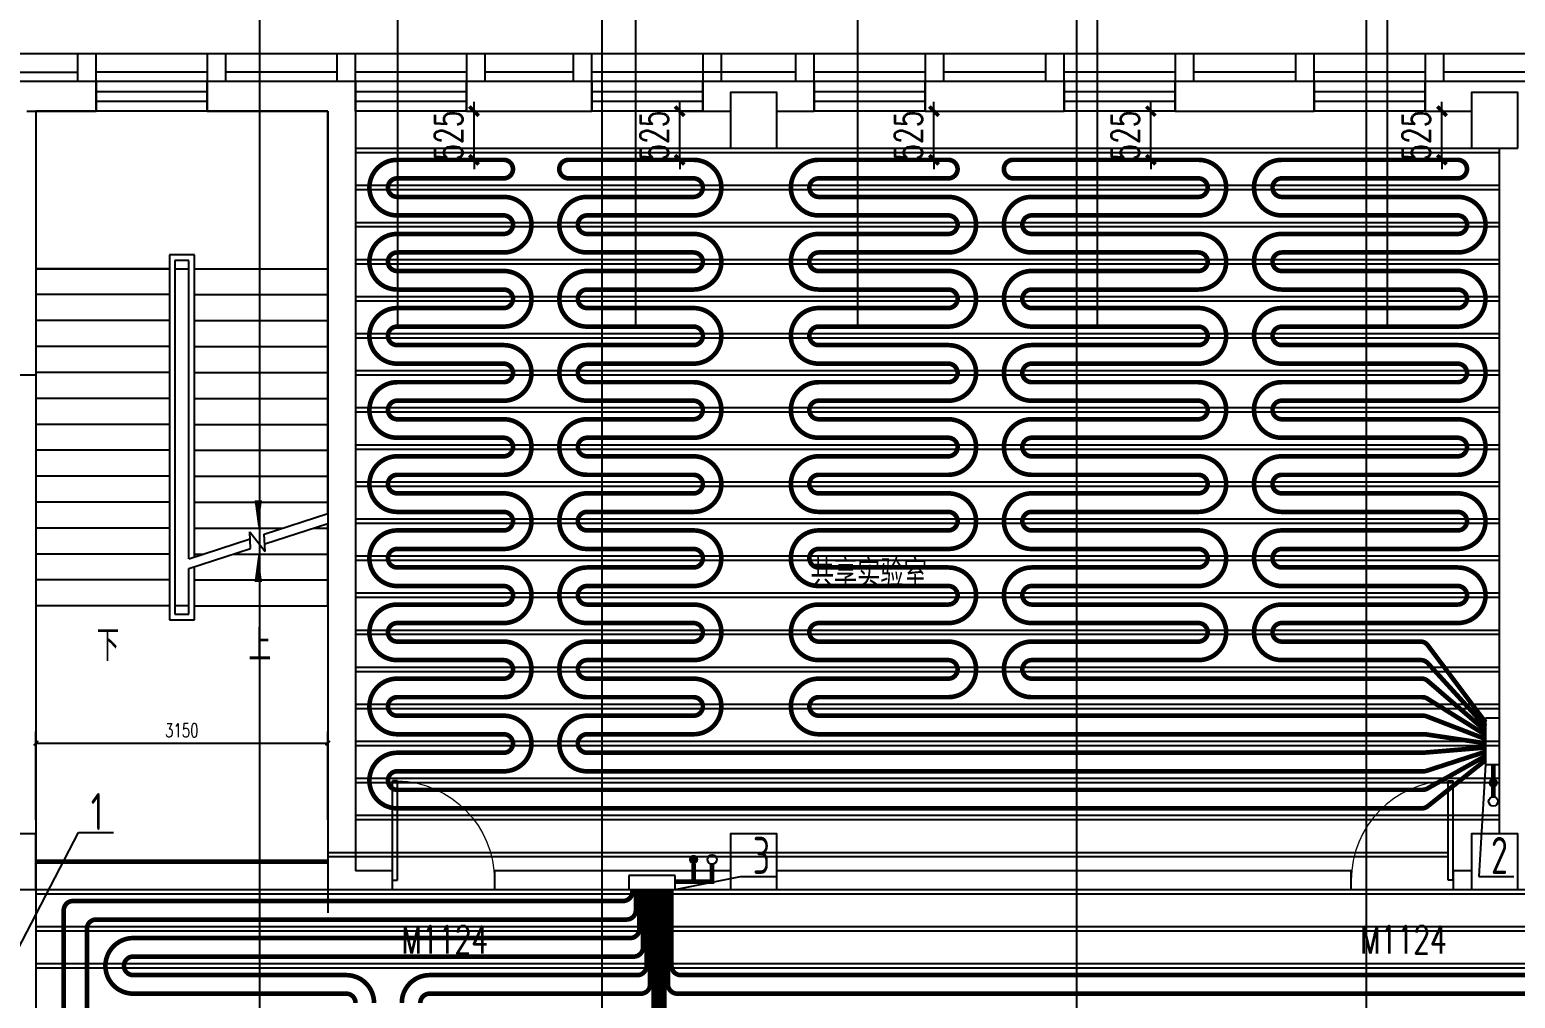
# Model space of a CAD drawing. Extents: x 2430460 to 2514560, y -608375 to -364775.
# Drawn here: x 2459715 to 2475753, y -507408 to -496954 of the extents above; entities that cross this region are included whole.
import ezdxf

# ---------------------------------------------------------------- set-up
doc = ezdxf.new("R2010")
doc.units = 0
doc.header["$LTSCALE"] = 1000
doc.header["$MEASUREMENT"] = 0
doc.linetypes.add('CENTER', pattern=[2, 1.25, -0.25, 0.25, -0.25])
doc.linetypes.add('DASH', pattern=[0.35, 0.25, -0.1])
doc.layers.add('A-FLOR-IDEN', color=7, linetype='Continuous', lineweight=20)
for name, color, linetype in [('COLUMN', 9, 'Continuous'), ('DIM_SYMB', 3, 'Continuous'), ('EQ-采暖分集水器', 7, 'Continuous'), ('PIPE-地暖供', 4, 'Continuous'), ('PIPE-暖供水', 3, 'Continuous'), ('PIPE-暖回水', 2, 'DASH'), ('PUB_DIM', 3, 'Continuous'), ('STAIR', 2, 'Continuous'), ('TH_DIM', 3, 'Continuous'), ('VPIPE-暖供水', 3, 'Continuous'), ('VPIPE-暖回水', 2, 'Continuous'), ('WALL', 9, 'Continuous'), ('WINDOW', 4, 'Continuous'), ('WINDOW_TEXT', 7, 'Continuous'), ('木龙骨', 23, 'Continuous'), ('立面', 254, 'Continuous')]:
    doc.layers.add(name, color=color, linetype=linetype)
doc.styles.add('26#标准$0$TSSD_REIN', font='Tssdeng.shx', dxfattribs={"width": 0.7, "bigfont": 'tssdchn.shx'})
doc.styles.add('_TCH_DIM', font='SIMPLEX', dxfattribs={"bigfont": 'GBCBIG'})
doc.styles.add('_TCH_DIM_T3', font='SIMPLEX', dxfattribs={"width": 0.705882, "bigfont": 'GBCBIG'})
doc.styles.add('_TCH_WINDOW', font='SIMPLEX', dxfattribs={"height": 3.5, "bigfont": 'GBCBIG'})
doc.styles.add('ROS', font='simhei.ttf', dxfattribs={"width": 0.7})
doc.dimstyles.new('_TCH_ARCH&&100', dxfattribs={"dimtxt": 297.5, "dimasz": 100, "dimexe": 250, "dimexo": 300, "dimgap": 126.25, "dimtad": 1, "dimdec": 0, "dimzin": 0, "dimdsep": 46, "dimtxsty": '_TCH_DIM_T3', "dimblk": 'ARCHTICK', "dimcen": 0.09, "dimclrt": 7, "dimazin": 2, "dimtfac": 1, "dimtdec": 0, "dimtix": 1, "dimtmove": 2, "dimatfit": 3, "dimfxl": 30, "dimtolj": 1, "dimtzin": 0, "dimarcsym": 0})
doc.dimstyles.new('_TCH_ARCH&&50', dxfattribs={"dimtxt": 148.75, "dimasz": 50, "dimexe": 125, "dimexo": 150, "dimgap": 63.125, "dimtad": 1, "dimdec": 0, "dimzin": 0, "dimdsep": 46, "dimtxsty": '_TCH_DIM_T3', "dimblk": 'ARCHTICK', "dimcen": 0.09, "dimclrt": 7, "dimazin": 2, "dimtfac": 1, "dimtdec": 0, "dimtix": 1, "dimtmove": 2, "dimatfit": 3, "dimfxl": 100, "dimtolj": 1, "dimtzin": 0, "dimarcsym": 0})

# ---------------------------------------------------------------- blocks, each defined once
blk = doc.blocks.new('_ArchTick')
at = {"color": 0, "linetype": 'ByBlock', "const_width": 0.4}
blk.add_lwpolyline([(-0.5, -0.5), (0.5, 0.5)], dxfattribs=at)
blk = doc.blocks.new('*D96')
at = {"layer": 'Defpoints', "color": 0, "transparency": 16777216}
for p in [(-15051, 15786), (-18201, 14806), (-15051, 14806)]:
    blk.add_point(p, dxfattribs=at)
at = {"layer": 'PUB_DIM', "color": 0, "lineweight": -2, "transparency": 16777216}
for p, q in [((-18201, 14956), (-18201, 15911)), ((-15051, 14956), (-15051, 15911)), ((-18201, 15786), (-15051, 15786))]:
    blk.add_line(p, q, dxfattribs=at)
at = {"layer": 'PUB_DIM', "color": 0, "lineweight": -2, "transparency": 16777216, "xscale": 50, "yscale": 50, "zscale": 50, "rotation": 180}
blk.add_blockref('_ArchTick', (-18201, 15786), dxfattribs=at)
at = {"layer": 'PUB_DIM', "color": 0, "lineweight": -2, "transparency": 16777216, "xscale": 50, "yscale": 50, "zscale": 50}
blk.add_blockref('_ArchTick', (-15051, 15786), dxfattribs=at)
at = {"layer": 'PUB_DIM', "color": 7, "transparency": 16777216, "insert": (-16626, 15923), "char_height": 148.8, "attachment_point": 5, "style": '_TCH_DIM_T3'}
blk.add_mtext('\\A1;3150', dxfattribs=at)
blk = doc.blocks.new('*D207')
at = {"layer": 'Defpoints', "color": 0, "transparency": 16777216}
for p in [(-15051, 15786), (-18201, 14806), (-15051, 14806)]:
    blk.add_point(p, dxfattribs=at)
at = {"layer": 'PUB_DIM', "color": 0, "lineweight": -2, "transparency": 16777216}
for p, q in [((-18201, 14956), (-18201, 15911)), ((-15051, 14956), (-15051, 15911)), ((-18201, 15786), (-15051, 15786))]:
    blk.add_line(p, q, dxfattribs=at)
at = {"layer": 'PUB_DIM', "color": 0, "lineweight": -2, "transparency": 16777216, "xscale": 50, "yscale": 50, "zscale": 50, "rotation": 180}
blk.add_blockref('_ArchTick', (-18201, 15786), dxfattribs=at)
at = {"layer": 'PUB_DIM', "color": 0, "lineweight": -2, "transparency": 16777216, "xscale": 50, "yscale": 50, "zscale": 50}
blk.add_blockref('_ArchTick', (-15051, 15786), dxfattribs=at)
at = {"layer": 'PUB_DIM', "color": 7, "transparency": 16777216, "insert": (-16626, 15923), "char_height": 148.8, "attachment_point": 5, "style": '_TCH_DIM_T3'}
blk.add_mtext('\\A1;3150', dxfattribs=at)
blk = doc.blocks.new('*D318')
at = {"layer": 'Defpoints', "color": 0, "transparency": 16777216}
for p in [(-15051, 15786), (-18201, 14806), (-15051, 14806)]:
    blk.add_point(p, dxfattribs=at)
at = {"layer": 'PUB_DIM', "color": 0, "lineweight": -2, "transparency": 16777216}
for p, q in [((-18201, 14956), (-18201, 15911)), ((-15051, 14956), (-15051, 15911)), ((-18201, 15786), (-15051, 15786))]:
    blk.add_line(p, q, dxfattribs=at)
at = {"layer": 'PUB_DIM', "color": 0, "lineweight": -2, "transparency": 16777216, "xscale": 50, "yscale": 50, "zscale": 50, "rotation": 180}
blk.add_blockref('_ArchTick', (-18201, 15786), dxfattribs=at)
at = {"layer": 'PUB_DIM', "color": 0, "lineweight": -2, "transparency": 16777216, "xscale": 50, "yscale": 50, "zscale": 50}
blk.add_blockref('_ArchTick', (-15051, 15786), dxfattribs=at)
at = {"layer": 'PUB_DIM', "color": 7, "transparency": 16777216, "insert": (-16626, 15923), "char_height": 148.8, "attachment_point": 5, "style": '_TCH_DIM_T3'}
blk.add_mtext('\\A1;3150', dxfattribs=at)
blk = doc.blocks.new('_FZHK')
blk.add_lwpolyline([(-0.5, -0.5), (0.5, -0.5), (0.5, 0.5), (-0.5, 0.5)], close=True)
blk = doc.blocks.new('$WINLIB2D$00000001')
at = {"color": 0}
for points in [[(-0.5, 0.5), (-0.5, -0.5)], [(-0.5, 0.5), (0.5, 0.5)], [(0.5, -0.5), (0.5, 0.5)], [(0.5, 0.167), (-0.5, 0.167)], [(0.5, -0.167), (-0.5, -0.167)], [(-0.5, -0.5), (0.5, -0.5)]]:
    blk.add_lwpolyline(points, dxfattribs=at)
blk = doc.blocks.new('$DorLib2D$00000001')
for p, q in [((0.45, 0.975), (0.5, 0.975)), ((0.45, 0), (0.45, 0.975)), ((0.5, 0), (0.5, 0.975)), ((0.5, 0), (0.45, 0))]:
    blk.add_line(p, q)
at = {"lineweight": 13}
blk.add_arc((0.475, 0), 0.975, 91.4693, 180, dxfattribs=at)
blk = doc.blocks.new('*D502')
at = {"layer": 'Defpoints', "color": 0, "transparency": 16777216}
for p in [(-15051, 15786), (-18201, 14806), (-15051, 14806)]:
    blk.add_point(p, dxfattribs=at)
at = {"layer": 'PUB_DIM', "color": 0, "lineweight": -2, "transparency": 16777216}
for p, q in [((-18201, 14956), (-18201, 15911)), ((-15051, 14956), (-15051, 15911)), ((-18201, 15786), (-15051, 15786))]:
    blk.add_line(p, q, dxfattribs=at)
at = {"layer": 'PUB_DIM', "color": 0, "lineweight": -2, "transparency": 16777216, "xscale": 50, "yscale": 50, "zscale": 50, "rotation": 180}
blk.add_blockref('_ArchTick', (-18201, 15786), dxfattribs=at)
at = {"layer": 'PUB_DIM', "color": 0, "lineweight": -2, "transparency": 16777216, "xscale": 50, "yscale": 50, "zscale": 50}
blk.add_blockref('_ArchTick', (-15051, 15786), dxfattribs=at)
at = {"layer": 'PUB_DIM', "color": 7, "transparency": 16777216, "insert": (-16626, 15923), "char_height": 148.8, "attachment_point": 5, "style": '_TCH_DIM_T3'}
blk.add_mtext('\\A1;3150', dxfattribs=at)
blk = doc.blocks.new('*D580')
at = {"layer": 'Defpoints', "color": 0, "transparency": 16777216}
for p in [(2474961, -497833), (2474968, -497833), (2474968, -498358)]:
    blk.add_point(p, dxfattribs=at)
at = {"layer": 'TH_DIM', "color": 0, "lineweight": -2, "transparency": 16777216}
for p, q in [((2474668, -497833), (2474711, -497833)), ((2474961, -497833), (2474961, -497733)), ((2474961, -498358), (2474961, -497833)), ((2474668, -498358), (2474711, -498358)), ((2474961, -498358), (2474961, -498458))]:
    blk.add_line(p, q, dxfattribs=at)
at = {"layer": 'TH_DIM', "color": 0, "lineweight": -2, "transparency": 16777216, "xscale": 100, "yscale": 100, "zscale": 100}
for p, rotation in [((2474961, -497833), 270), ((2474961, -498358), 90)]:
    blk.add_blockref('_ArchTick', p, dxfattribs=dict(at, rotation=rotation))
at = {"layer": 'TH_DIM', "color": 7, "transparency": 16777216, "insert": (2474686, -498096), "char_height": 297.5, "attachment_point": 5, "rotation": 90, "style": '_TCH_DIM_T3'}
blk.add_mtext('\\A1;525', dxfattribs=at)
blk = doc.blocks.new('*D581')
at = {"layer": 'Defpoints', "color": 0, "transparency": 16777216}
for p in [(2471819, -497833), (2471826, -497833), (2471826, -498358)]:
    blk.add_point(p, dxfattribs=at)
at = {"layer": 'TH_DIM', "color": 0, "lineweight": -2, "transparency": 16777216}
for p, q in [((2471526, -497833), (2471569, -497833)), ((2471819, -497833), (2471819, -497733)), ((2471819, -498358), (2471819, -497833)), ((2471526, -498358), (2471569, -498358)), ((2471819, -498358), (2471819, -498458))]:
    blk.add_line(p, q, dxfattribs=at)
at = {"layer": 'TH_DIM', "color": 0, "lineweight": -2, "transparency": 16777216, "xscale": 100, "yscale": 100, "zscale": 100}
for p, rotation in [((2471819, -497833), 270), ((2471819, -498358), 90)]:
    blk.add_blockref('_ArchTick', p, dxfattribs=dict(at, rotation=rotation))
at = {"layer": 'TH_DIM', "color": 7, "transparency": 16777216, "insert": (2471544, -498096), "char_height": 297.5, "attachment_point": 5, "rotation": 90, "style": '_TCH_DIM_T3'}
blk.add_mtext('\\A1;525', dxfattribs=at)
blk = doc.blocks.new('*D582')
at = {"layer": 'Defpoints', "color": 0, "transparency": 16777216}
for p in [(2469477, -497833), (2469484, -497833), (2469484, -498358)]:
    blk.add_point(p, dxfattribs=at)
at = {"layer": 'TH_DIM', "color": 0, "lineweight": -2, "transparency": 16777216}
for p, q in [((2469184, -497833), (2469227, -497833)), ((2469477, -497833), (2469477, -497733)), ((2469477, -498358), (2469477, -497833)), ((2469184, -498358), (2469227, -498358)), ((2469477, -498358), (2469477, -498458))]:
    blk.add_line(p, q, dxfattribs=at)
at = {"layer": 'TH_DIM', "color": 0, "lineweight": -2, "transparency": 16777216, "xscale": 100, "yscale": 100, "zscale": 100}
for p, rotation in [((2469477, -497833), 270), ((2469477, -498358), 90)]:
    blk.add_blockref('_ArchTick', p, dxfattribs=dict(at, rotation=rotation))
at = {"layer": 'TH_DIM', "color": 7, "transparency": 16777216, "insert": (2469202, -498096), "char_height": 297.5, "attachment_point": 5, "rotation": 90, "style": '_TCH_DIM_T3'}
blk.add_mtext('\\A1;525', dxfattribs=at)
blk = doc.blocks.new('*D583')
at = {"layer": 'Defpoints', "color": 0, "transparency": 16777216}
for p in [(2466483, -497833), (2466732, -497833), (2466483, -498358)]:
    blk.add_point(p, dxfattribs=at)
at = {"layer": 'TH_DIM', "color": 0, "lineweight": -2, "transparency": 16777216}
for p, q in [((2466732, -497833), (2466732, -497733)), ((2466732, -498358), (2466732, -497833)), ((2466783, -497833), (2466982, -497833)), ((2466732, -498358), (2466732, -498458)), ((2466783, -498358), (2466982, -498358))]:
    blk.add_line(p, q, dxfattribs=at)
at = {"layer": 'TH_DIM', "color": 0, "lineweight": -2, "transparency": 16777216, "xscale": 100, "yscale": 100, "zscale": 100}
for p, rotation in [((2466732, -497833), 270), ((2466732, -498358), 90)]:
    blk.add_blockref('_ArchTick', p, dxfattribs=dict(at, rotation=rotation))
at = {"layer": 'TH_DIM', "color": 7, "transparency": 16777216, "insert": (2466457, -498096), "char_height": 297.5, "attachment_point": 5, "rotation": 90, "style": '_TCH_DIM_T3'}
blk.add_mtext('\\A1;525', dxfattribs=at)
blk = doc.blocks.new('*D584')
at = {"layer": 'Defpoints', "color": 0, "transparency": 16777216}
for p in [(2464512, -497833), (2464519, -497833), (2464519, -498358)]:
    blk.add_point(p, dxfattribs=at)
at = {"layer": 'TH_DIM', "color": 0, "lineweight": -2, "transparency": 16777216}
for p, q in [((2464219, -497833), (2464262, -497833)), ((2464512, -497833), (2464512, -497733)), ((2464512, -498358), (2464512, -497833)), ((2464219, -498358), (2464262, -498358)), ((2464512, -498358), (2464512, -498458))]:
    blk.add_line(p, q, dxfattribs=at)
at = {"layer": 'TH_DIM', "color": 0, "lineweight": -2, "transparency": 16777216, "xscale": 100, "yscale": 100, "zscale": 100}
for p, rotation in [((2464512, -497833), 270), ((2464512, -498358), 90)]:
    blk.add_blockref('_ArchTick', p, dxfattribs=dict(at, rotation=rotation))
at = {"layer": 'TH_DIM', "color": 7, "transparency": 16777216, "insert": (2464237, -498096), "char_height": 297.5, "attachment_point": 5, "rotation": 90, "style": '_TCH_DIM_T3'}
blk.add_mtext('\\A1;525', dxfattribs=at)
blk = doc.blocks.new('A$C67117B41')
blk.add_line((21719.1, 23226.2), (-18720.9, 23226.2))
for points in [[(-17550.9, 22926.2), (-17550.9, 23226.2), (-17750.9, 23226.2), (-17750.9, 22926.2)], [(-16150.9, 22926.2), (-16150.9, 23226.2), (-16350.9, 23226.2), (-16350.9, 22926.2)], [(-14750.9, 22926.2), (-14750.9, 23226.2), (-14950.9, 23226.2), (-14950.9, 22926.2)], [(-13350.9, 22926.2), (-13350.9, 23226.2), (-13550.9, 23226.2), (-13550.9, 22926.2)], [(-12200.9, 22926.2), (-12200.9, 23226.2), (-12400.9, 23226.2), (-12400.9, 22926.2)], [(-10800.9, 22926.2), (-10800.9, 23226.2), (-11000.9, 23226.2), (-11000.9, 22926.2)], [(-9800.9, 22926.2), (-9800.9, 23226.2), (-10000.9, 23226.2), (-10000.9, 22926.2)], [(-8400.9, 22926.2), (-8400.9, 23226.2), (-8600.9, 23226.2), (-8600.9, 22926.2)], [(-7100.9, 22926.2), (-7100.9, 23226.2), (-7300.9, 23226.2), (-7300.9, 22926.2)], [(-5700.9, 22926.2), (-5700.9, 23226.2), (-5900.9, 23226.2), (-5900.9, 22926.2)], [(-4400.9, 22926.2), (-4400.9, 23226.2), (-4600.9, 23226.2), (-4600.9, 22926.2)], [(-3000.9, 22926.2), (-3000.9, 23226.2), (-3200.9, 23226.2), (-3200.9, 22926.2)], [(-18720.9, 23026.2), (-17750.9, 23026.2)], [(-16350.9, 23026.2), (-17550.9, 23026.2)], [(-14950.9, 23026.2), (-16150.9, 23026.2)], [(-13550.9, 23026.2), (-14750.9, 23026.2)], [(-12400.9, 23026.2), (-13350.9, 23026.2)], [(-11000.9, 23026.2), (-12200.9, 23026.2)], [(-10000.9, 23026.2), (-11000.9, 23026.2)], [(-8600.9, 23026.2), (-9800.9, 23026.2)], [(-7300.9, 23026.2), (-8400.9, 23026.2)], [(-5900.9, 23026.2), (-7100.9, 23026.2)], [(-4600.9, 23026.2), (-5700.9, 23026.2)], [(-3200.9, 23026.2), (-4400.9, 23026.2)], [(-2000.9, 23026.2), (-3000.9, 23026.2)], [(-18200.9, 22206.2), (-18200.9, 14806.2)], [(-18200.9, 21906.2), (-18200.9, 14506.2)]]:
    blk.add_lwpolyline(points)
at = {"layer": 'DIM_SYMB'}
for points in [[(-17450.9, 17126.2, 0, 0, 0), (-17450.9, 21756.2, 0, 0, 0), (-15800.9, 21756.2, 0, 0, 0), (-15800.9, 18106.2, 0, 80, 0), (-15800.9, 18406.2, 0, 0, 0)], [(-15800.9, 17126.2, 0, 0, 0), (-15800.9, 17826.2, 0, 80, 0), (-15800.9, 17526.2, 0, 0, 0)]]:
    blk.add_lwpolyline(points, format="xyseb", dxfattribs=at)
at = {"layer": 'STAIR'}
for p, q in [((-15050.9, 22606.2), (-18200.9, 22606.2)), ((-18200.9, 22606.2), (-18200.9, 20906.2)), ((-15050.9, 20906.2), (-15050.9, 22606.2)), ((-16490.9, 21056.2), (-16760.9, 21056.2)), ((-16760.9, 21056.2), (-16760.9, 17116.2)), ((-16490.9, 17794.8), (-16490.9, 21056.2)), ((-18200.9, 20906.2), (-18200.9, 17266.2)), ((-16760.9, 20906.2), (-18200.9, 20906.2)), ((-18200.9, 20906.2), (-16760.9, 20906.2)), ((-16550.9, 20996.2), (-16700.9, 20996.2)), ((-16700.9, 20996.2), (-16700.9, 17176.2)), ((-16700.9, 20906.2), (-16700.9, 17266.2)), ((-16700.9, 20906.2), (-16550.9, 20906.2)), ((-16550.9, 17775.4), (-16550.9, 20996.2)), ((-16550.9, 17775.4), (-16550.9, 20906.2)), ((-16490.9, 20906.2), (-15050.9, 20906.2)), ((-16490.9, 20906.2), (-15050.9, 20906.2)), ((-15050.9, 18262.2), (-15050.9, 20906.2)), ((-16760.9, 20626.2), (-18200.9, 20626.2)), ((-16490.9, 20626.2), (-15050.9, 20626.2)), ((-16760.9, 20346.2), (-18200.9, 20346.2)), ((-16490.9, 20346.2), (-15050.9, 20346.2)), ((-16760.9, 20066.2), (-18200.9, 20066.2)), ((-16490.9, 20066.2), (-15050.9, 20066.2)), ((-16760.9, 19786.2), (-18200.9, 19786.2)), ((-16490.9, 19786.2), (-15050.9, 19786.2)), ((-16760.9, 19506.2), (-18200.9, 19506.2)), ((-16490.9, 19506.2), (-15050.9, 19506.2)), ((-16760.9, 19226.2), (-18200.9, 19226.2)), ((-16490.9, 19226.2), (-15050.9, 19226.2)), ((-16760.9, 18946.2), (-18200.9, 18946.2)), ((-16490.9, 18946.2), (-15050.9, 18946.2)), ((-16760.9, 18666.2), (-18200.9, 18666.2)), ((-16490.9, 18666.2), (-15050.9, 18666.2)), ((-16760.9, 18386.2), (-18200.9, 18386.2)), ((-16490.9, 18386.2), (-15050.9, 18386.2)), ((-15737.1, 18039.5), (-15050.9, 18262.2)), ((-15731.7, 17936.1), (-15050.9, 18157.1)), ((-15050.9, 17266.2), (-15050.9, 18157.1)), ((-16760.9, 18106.2), (-18200.9, 18106.2)), ((-16550.9, 17775.4), (-15889, 17990.2)), ((-16490.9, 18106.2), (-15531.5, 18106.2)), ((-15883.6, 17886.8), (-15892.9, 18065)), ((-15892.9, 18065), (-15727.4, 17853)), ((-15727.4, 17853), (-15737.1, 18039.5)), ((-15207.6, 18106.2), (-15050.9, 18106.2)), ((-16760.9, 17826.2), (-18200.9, 17826.2)), ((-16550.9, 17670.2), (-15883.6, 17886.8)), ((-16490.9, 17826.2), (-16394.2, 17826.2)), ((-16070.2, 17826.2), (-15050.9, 17826.2)), ((-16550.9, 17266.2), (-16550.9, 17670.2)), ((-16550.9, 17176.2), (-16550.9, 17670.2)), ((-16490.9, 17116.2), (-16490.9, 17689.7)), ((-16760.9, 17546.2), (-18200.9, 17546.2)), ((-16490.9, 17546.2), (-15050.9, 17546.2)), ((-16760.9, 17266.2), (-18200.9, 17266.2)), ((-16550.9, 17266.2), (-16700.9, 17266.2)), ((-16700.9, 17176.2), (-16550.9, 17176.2)), ((-16490.9, 17266.2), (-15050.9, 17266.2)), ((-16760.9, 17116.2), (-16490.9, 17116.2))]:
    blk.add_line(p, q, dxfattribs=at)
at = {"layer": 'WALL'}
for p, q in [((-17550.9, 22926.2), (-18920.9, 22926.2)), ((-17550.9, 22606.2), (-17550.9, 22926.2)), ((-14950.9, 22926.2), (-16350.9, 22926.2)), ((-16350.9, 22926.2), (-16350.9, 22606.2)), ((-14750.9, 22926.2), (-14950.9, 22926.2)), ((-14750.9, 22606.2), (-14750.9, 22926.2)), ((-12200.9, 22926.2), (-13550.9, 22926.2)), ((-13550.9, 22926.2), (-13550.9, 22606.2)), ((-12200.9, 22606.2), (-12200.9, 22926.2)), ((-10500.9, 22926.2), (-11000.9, 22926.2)), ((-11000.9, 22926.2), (-11000.9, 22606.2)), ((-9800.9, 22926.2), (-10500.9, 22926.2)), ((-9800.9, 22606.2), (-9800.9, 22926.2)), ((-7100.9, 22926.2), (-8600.9, 22926.2)), ((-8600.9, 22926.2), (-8600.9, 22606.2)), ((-7100.9, 22606.2), (-7100.9, 22926.2)), ((-4400.9, 22926.2), (-5900.9, 22926.2)), ((-5900.9, 22926.2), (-5900.9, 22606.2)), ((-4400.9, 22606.2), (-4400.9, 22926.2)), ((-2500.9, 22926.2), (-3200.9, 22926.2)), ((-3200.9, 22926.2), (-3200.9, 22606.2)), ((-1800.9, 22926.2), (-2500.9, 22926.2)), ((-18300.9, 22606.2), (-17550.9, 22606.2)), ((-16350.9, 22606.2), (-15050.9, 22606.2)), ((-15050.9, 22606.2), (-15050.9, 14206.2)), ((-14750.9, 22606.2), (-14750.9, 14406.2)), ((-13550.9, 22606.2), (-12200.9, 22606.2)), ((-11000.9, 22606.2), (-10700.9, 22606.2)), ((-10200.9, 22606.2), (-9800.9, 22606.2)), ((-8600.9, 22606.2), (-7100.9, 22606.2)), ((-5900.9, 22606.2), (-4400.9, 22606.2)), ((-3200.9, 22606.2), (-2700.9, 22606.2)), ((-2400.9, 14806.2), (-2400.9, 22206.2)), ((-18200.9, 19756.2), (-18500.9, 19756.2)), ((-18200.9, 19756.2), (-18200.9, 14806.2)), ((-14350.9, 14406.2), (-14750.9, 14406.2)), ((-14350.9, 14206.2), (-14350.9, 14406.2)), ((-10700.9, 14406.2), (-13250.9, 14406.2)), ((-13250.9, 14406.2), (-13250.9, 14206.2)), ((-4000.9, 14406.2), (-10200.9, 14406.2)), ((-4000.9, 14206.2), (-4000.9, 14406.2)), ((-2700.9, 14406.2), (-2900.9, 14406.2)), ((-2900.9, 14406.2), (-2900.9, 14206.2)), ((-18200.9, 14206.2), (-18200.9, 9006.4)), ((-15050.9, 14206.2), (-14350.9, 14206.2)), ((-13250.9, 14206.2), (-10700.9, 14206.2)), ((-10200.9, 14206.2), (-4000.9, 14206.2)), ((-2900.9, 14206.2), (-2700.9, 14206.2))]:
    blk.add_line(p, q, dxfattribs=at)
at = {"layer": 'COLUMN', "rotation": 90}
for p, xscale, yscale, zscale in [((-10450.9, 22506.2), 600, 500, 500), ((-2450.9, 22506.2), 600, 500, 500), ((-18500.9, 14506.2), 600, 600, 600), ((-10450.9, 14506.2), 599.9999999129213, 500, 500), ((-2450.9, 14506.2), 599.9999999129213, 500, 500)]:
    blk.add_blockref('_FZHK', p, dxfattribs=dict(at, xscale=xscale, yscale=yscale, zscale=zscale))
at = {"layer": 'WINDOW', "xscale": 1200, "yscale": 320, "zscale": 1200, "rotation": 180}
for p in [(-16950.9, 22766.2), (-14150.9, 22766.2), (-11600.9, 22766.2), (-9200.9, 22766.2), (-6500.9, 22766.2), (-3800.9, 22766.2)]:
    blk.add_blockref('$WINLIB2D$00000001', p, dxfattribs=at)
at = {"layer": 'WINDOW'}
ref = blk.add_blockref('$DorLib2D$00000001', (-13800.9, 14306.2), dxfattribs=dict(at, xscale=1100, yscale=-1100, zscale=1100, rotation=180.000000000018))
ref.add_attrib('A', 'M1124', (-14255.9, 13515.4), dxfattribs={"layer": 'WINDOW_TEXT', "height": 297.5, "style": '_TCH_WINDOW', "width": 0.705882})
ref = blk.add_blockref('$DorLib2D$00000001', (-3450.9, 14306.2), dxfattribs=dict(at, xscale=-1100, yscale=-1100, zscale=-1100, rotation=180.0000000000233))
ref.add_attrib('A', 'M1124', (-3905.9, 13515.4), dxfattribs={"layer": 'WINDOW_TEXT', "height": 297.5, "style": '_TCH_WINDOW', "width": 0.705882})
at = {"layer": 'A-FLOR-IDEN', "style": 'ROS', "width": 0.7}
blk.add_text('共享实验室', height=262.87, dxfattribs=at).set_placement((-9837, 17495.8))
at = {"layer": 'DIM_SYMB', "color": 7, "style": '_TCH_DIM'}
for s, p in [('下', (-17545.8, 16671.2)), ('上', (-15905.1, 16671.2))]:
    blk.add_text(s, height=337.6, dxfattribs=at).set_placement(p)
at = {"layer": 'PUB_DIM'}
for picture in ['*D96', '*D207', '*D318', '*D502']:
    dim = blk.add_aligned_dim(p1=(-18200.9, 14806.2), p2=(-15050.9, 14806.2), distance=979.3, dimstyle='_TCH_ARCH&&50', dxfattribs=at)
    dim.commit()
    dim.dimension.update_dxf_attribs({"geometry": picture, "text_midpoint": (-16625.9, 15923)})

msp = doc.modelspace()

# ---------------------------------------------------------------- hatches: boundary and pattern name
at = {"layer": 'PIPE-暖供水', "linetype": 'Continuous'}
for points in [[(2467082, -506149.5), (2467082, -506174.5), (2467107, -506174.5)], [(2467082, -506149.5), (2467107, -506149.5), (2467107, -506174.5)]]:
    msp.add_hatch(color=256, dxfattribs=at).paths.add_polyline_path(points)
at = {"layer": 'VPIPE-暖回水', "linetype": 'DASH'}
for points in [[(2475565.7, -505083.2), (2475564.6, -505072.8), (2475561.4, -505062.8), (2475556.2, -505053.8), (2475549.2, -505046), (2475540.7, -505039.9), (2475531.2, -505035.6), (2475520.9, -505033.4), (2475510.5, -505033.4), (2475500.3, -505035.6), (2475490.7, -505039.9), (2475482.2, -505046), (2475475.3, -505053.8), (2475470, -505062.8), (2475466.8, -505072.8), (2475465.7, -505083.2), (2475466.8, -505093.6), (2475470, -505103.5), (2475475.3, -505112.6), (2475482.2, -505120.3), (2475490.7, -505126.5), (2475500.3, -505130.7), (2475510.5, -505132.9), (2475520.9, -505132.9), (2475531.2, -505130.7), (2475540.7, -505126.5), (2475549.2, -505120.3), (2475556.2, -505112.6), (2475561.4, -505103.5), (2475564.6, -505093.6)], [(2466932, -505910.5), (2466930.9, -505900.1), (2466927.7, -505890.2), (2466922.5, -505881.1), (2466915.5, -505873.4), (2466907, -505867.2), (2466897.5, -505863), (2466887.2, -505860.8), (2466876.8, -505860.8), (2466866.6, -505863), (2466857, -505867.2), (2466848.5, -505873.4), (2466841.6, -505881.1), (2466836.3, -505890.2), (2466833.1, -505900.1), (2466832, -505910.5), (2466833.1, -505920.9), (2466836.3, -505930.9), (2466841.6, -505939.9), (2466848.5, -505947.7), (2466857, -505953.8), (2466866.6, -505958.1), (2466876.8, -505960.3), (2466887.2, -505960.3), (2466897.5, -505958.1), (2466907, -505953.8), (2466915.5, -505947.7), (2466922.5, -505939.9), (2466927.7, -505930.9), (2466930.9, -505920.9)]]:
    msp.add_hatch(color=256, dxfattribs=at).paths.add_polyline_path(points)

# ---------------------------------------------------------------- linework, layer by layer
for p, q in [((2463687.7, -500158.2), (2463687.7, -494885)), ((2466259, -500158.2), (2466259, -494885)), ((2468654.8, -500158.2), (2468654.8, -494885)), ((2471244.4, -500158.2), (2471244.4, -494885)), ((2474372.7, -500158.2), (2474372.7, -494885)), ((2462199.9, -510358.2), (2462199.9, -496083)), ((2465894, -510358.2), (2465894, -496083)), ((2471020.2, -509358.2), (2471020.2, -496083)), ((2474148.4, -508858.3), (2474148.4, -496083)), ((2463232, -500391.2), (2463232, -505766.1)), ((2459782, -503534.9), (2459782, -513195.7)), ((2475432, -504883.2), (2475359.4, -506093.2)), ((2462932, -505292.7), (2462932, -506486.4)), ((2459482, -507083.2), (2460242.5, -505619.5)), ((2460242.5, -505619.5), (2460620.6, -505619.5)), ((2466682, -506233.2), (2467389.5, -506093.2)), ((2467389.5, -506093.2), (2467767.6, -506093.2)), ((2475359.4, -506093.2), (2475737.6, -506093.2))]:
    msp.add_line(p, q)
at = {"layer": 'EQ-采暖分集水器'}
for p, q in [((2475432, -504383.2), (2475432, -504883.2)), ((2475582, -504383.2), (2475432, -504383.2)), ((2475432, -504383.2), (2475432, -504883.2)), ((2475582, -504383.2), (2475432, -504383.2)), ((2475582, -504883.2), (2475582, -504383.2)), ((2475582, -504883.2), (2475582, -504383.2)), ((2475432, -504883.2), (2475582, -504883.2)), ((2475432, -504883.2), (2475582, -504883.2)), ((2466682, -506083.2), (2466182, -506083.2)), ((2466182, -506083.2), (2466182, -506233.2)), ((2466682, -506083.2), (2466182, -506083.2)), ((2466182, -506083.2), (2466182, -506233.2)), ((2466682, -506233.2), (2466682, -506083.2)), ((2466682, -506233.2), (2466682, -506083.2)), ((2466182, -506233.2), (2466682, -506233.2)), ((2466182, -506233.2), (2466682, -506233.2))]:
    msp.add_line(p, q, dxfattribs=at)
at = {"layer": 'PIPE-地暖供', "const_width": 50}
for points in [[(2475432, -504837.7), (2474806.3, -505336.4, -0.1698334), (2474744, -505358.2), (2463682, -505358.2, -0.4142136), (2463382, -505058.2, -0.4142136), (2463682, -504758.2), (2464832, -504758.2, 0.4142136), (2464932, -504658.2, 0.4142136), (2464832, -504558.2), (2463682, -504558.2, -0.4142136), (2463382, -504258.2, -0.4142136), (2463682, -503958.2), (2464832, -503958.2, 0.4142136), (2464932, -503858.2, 0.4142136), (2464832, -503758.2), (2463682, -503758.2, -0.4142136), (2463382, -503458.2, -0.4142136), (2463682, -503158.2), (2464832, -503158.2, 0.4142136), (2464932, -503058.2, 0.4142136), (2464832, -502958.2), (2463682, -502958.2, -0.4142136), (2463382, -502658.2, -0.4142136), (2463682, -502358.2), (2464832, -502358.2, 0.4142136), (2464932, -502258.2, 0.4142136), (2464832, -502158.2), (2463682, -502158.2, -0.4142136), (2463382, -501858.2, -0.4142136), (2463682, -501558.2), (2464832, -501558.2, 0.4142136), (2464932, -501458.2, 0.4142136), (2464832, -501358.2), (2463682, -501358.2, -0.4142136), (2463382, -501058.2, -0.4142136), (2463682, -500758.2), (2464832, -500758.2, 0.4142136), (2464932, -500658.2, 0.4142136), (2464832, -500558.2), (2463682, -500558.2, -0.4142136), (2463382, -500258.2, -0.4142136), (2463682, -499958.2), (2464832, -499958.2, 0.4142136), (2464932, -499858.2, 0.4142136), (2464832, -499758.2), (2463682, -499758.2, -0.4142136), (2463382, -499458.2, -0.4142136), (2463682, -499158.2), (2464832, -499158.2, 0.4142136), (2464932, -499058.2, 0.4142136), (2464832, -498958.2), (2463682, -498958.2, -0.4142136), (2463382, -498658.2, -0.4142136), (2463682, -498358.2), (2464832, -498358.2, -0.4142136), (2464932, -498458.2, -0.4142136), (2464832, -498558.2), (2463682, -498558.2, 0.4142136), (2463582, -498658.2, 0.4142136), (2463682, -498758.2), (2464832, -498758.2, -0.4142136), (2465132, -499058.2, -0.4142136), (2464832, -499358.2), (2463682, -499358.2, 0.4142136), (2463582, -499458.2, 0.4142136), (2463682, -499558.2), (2464832, -499558.2, -0.4142136), (2465132, -499858.2, -0.4142136), (2464832, -500158.2), (2463682, -500158.2, 0.4142136), (2463582, -500258.2, 0.4142136), (2463682, -500358.2), (2464832, -500358.2, -0.4142136), (2465132, -500658.2, -0.4142136), (2464832, -500958.2), (2463682, -500958.2, 0.4142136), (2463582, -501058.2, 0.4142136), (2463682, -501158.2), (2464832, -501158.2, -0.4142136), (2465132, -501458.2, -0.4142136), (2464832, -501758.2), (2463682, -501758.2, 0.4142136), (2463582, -501858.2, 0.4142136), (2463682, -501958.2), (2464832, -501958.2, -0.4142136), (2465132, -502258.2, -0.4142136), (2464832, -502558.2), (2463682, -502558.2, 0.4142136), (2463582, -502658.2, 0.4142136), (2463682, -502758.2), (2464832, -502758.2, -0.4142136), (2465132, -503058.2, -0.4142136), (2464832, -503358.2), (2463682, -503358.2, 0.4142136), (2463582, -503458.2, 0.4142136), (2463682, -503558.2), (2464832, -503558.2, -0.4142136), (2465132, -503858.2, -0.4142136), (2464832, -504158.2), (2463682, -504158.2, 0.4142136), (2463582, -504258.2, 0.4142136), (2463682, -504358.2), (2464832, -504358.2, -0.4142136), (2465132, -504658.2, -0.4142136), (2464832, -504958.2), (2463682, -504958.2, 0.4142136), (2463582, -505058.2, 0.4142136), (2463682, -505158.2), (2474752.9, -505158.2, 0.1283854), (2474801.8, -505145.4), (2475432, -504792.3)], [(2475432, -504746.8), (2474794, -504953.3, -0.0784184), (2474763.2, -504958.2), (2465732, -504958.2, -0.4142136), (2465432, -504658.2, -0.4142136), (2465732, -504358.2), (2466882, -504358.2, 0.4142136), (2466982, -504258.2, 0.4142136), (2466882, -504158.2), (2465732, -504158.2, -0.4142136), (2465432, -503858.2, -0.4142136), (2465732, -503558.2), (2466882, -503558.2, 0.4142136), (2466982, -503458.2, 0.4142136), (2466882, -503358.2), (2465732, -503358.2, -0.4142136), (2465432, -503058.2, -0.4142136), (2465732, -502758.2), (2466882, -502758.2, 0.4142136), (2466982, -502658.2, 0.4142136), (2466882, -502558.2), (2465732, -502558.2, -0.4142136), (2465432, -502258.2, -0.4142136), (2465732, -501958.2), (2466882, -501958.2, 0.4142136), (2466982, -501858.2, 0.4142136), (2466882, -501758.2), (2465732, -501758.2, -0.4142136), (2465432, -501458.2, -0.4142136), (2465732, -501158.2), (2466882, -501158.2, 0.4142136), (2466982, -501058.2, 0.4142136), (2466882, -500958.2), (2465732, -500958.2, -0.4142136), (2465432, -500658.2, -0.4142136), (2465732, -500358.2), (2466882, -500358.2, 0.4142136), (2466982, -500258.2, 0.4142136), (2466882, -500158.2), (2465732, -500158.2, -0.4142136), (2465432, -499858.2, -0.4142136), (2465732, -499558.2), (2466882, -499558.2, 0.4142136), (2466982, -499458.2, 0.4142136), (2466882, -499358.2), (2465732, -499358.2, -0.4142136), (2465432, -499058.2, -0.4142136), (2465732, -498758.2), (2466882, -498758.2, 0.4142136), (2466982, -498658.2, 0.4142136), (2466882, -498558.2), (2465532, -498558.2, -0.4142136), (2465432, -498458.2), (2465432, -498458.2, -0.4142136), (2465532, -498358.2), (2466882, -498358.2, -0.4142136), (2467182, -498658.2, -0.4142136), (2466882, -498958.2), (2465732, -498958.2, 0.4142136), (2465632, -499058.2, 0.4142136), (2465732, -499158.2), (2466882, -499158.2, -0.4142136), (2467182, -499458.2, -0.4142136), (2466882, -499758.2), (2465732, -499758.2, 0.4142136), (2465632, -499858.2, 0.4142136), (2465732, -499958.2), (2466882, -499958.2, -0.4142136), (2467182, -500258.2, -0.4142136), (2466882, -500558.2), (2465732, -500558.2, 0.4142136), (2465632, -500658.2, 0.4142136), (2465732, -500758.2), (2466882, -500758.2, -0.4142136), (2467182, -501058.2, -0.4142136), (2466882, -501358.2), (2465732, -501358.2, 0.4142136), (2465632, -501458.2, 0.4142136), (2465732, -501558.2), (2466882, -501558.2, -0.4142136), (2467182, -501858.2, -0.4142136), (2466882, -502158.2), (2465732, -502158.2, 0.4142136), (2465632, -502258.2, 0.4142136), (2465732, -502358.2), (2466882, -502358.2, -0.4142136), (2467182, -502658.2, -0.4142136), (2466882, -502958.2), (2465732, -502958.2, 0.4142136), (2465632, -503058.2, 0.4142136), (2465732, -503158.2), (2466882, -503158.2, -0.4142136), (2467182, -503458.2, -0.4142136), (2466882, -503758.2), (2465732, -503758.2, 0.4142136), (2465632, -503858.2, 0.4142136), (2465732, -503958.2), (2466882, -503958.2, -0.4142136), (2467182, -504258.2, -0.4142136), (2466882, -504558.2), (2465732, -504558.2, 0.4142136), (2465632, -504658.2, 0.4142136), (2465732, -504758.2), (2474749, -504758.2, 0.0208799), (2474757.4, -504757.8), (2475432, -504701.4)], [(2475432, -504655.9), (2474786.4, -504559.3, 0.0371555), (2474771.6, -504558.2), (2468232, -504558.2, -0.4142136), (2467932, -504258.2, -0.4142136), (2468232, -503958.2), (2469632, -503958.2, 0.4142136), (2469732, -503858.2, 0.4142136), (2469632, -503758.2), (2468232, -503758.2, -0.4142136), (2467932, -503458.2, -0.4142136), (2468232, -503158.2), (2469632, -503158.2, 0.4142136), (2469732, -503058.2, 0.4142136), (2469632, -502958.2), (2468232, -502958.2, -0.4142136), (2467932, -502658.2, -0.4142136), (2468232, -502358.2), (2469632, -502358.2, 0.4142136), (2469732, -502258.2, 0.4142136), (2469632, -502158.2), (2468232, -502158.2, -0.4142136), (2467932, -501858.2, -0.4142136), (2468232, -501558.2), (2469632, -501558.2, 0.4142136), (2469732, -501458.2, 0.4142136), (2469632, -501358.2), (2468232, -501358.2, -0.4142136), (2467932, -501058.2, -0.4142136), (2468232, -500758.2), (2469632, -500758.2, 0.4142136), (2469732, -500658.2, 0.4142136), (2469632, -500558.2), (2468232, -500558.2, -0.4142136), (2467932, -500258.2, -0.4142136), (2468232, -499958.2), (2469632, -499958.2, 0.4142136), (2469732, -499858.2, 0.4142136), (2469632, -499758.2), (2468232, -499758.2, -0.4142136), (2467932, -499458.2, -0.4142136), (2468232, -499158.2), (2469632, -499158.2, 0.4142136), (2469732, -499058.2, 0.4142136), (2469632, -498958.2), (2468232, -498958.2, -0.4142136), (2467932, -498658.2, -0.4142136), (2468232, -498358.2), (2469632, -498358.2, -0.4142136), (2469732, -498458.2), (2469732, -498458.2, -0.4142136), (2469632, -498558.2), (2468232, -498558.2, 0.4142136), (2468132, -498658.2, 0.4142136), (2468232, -498758.2), (2469632, -498758.2, -0.4142136), (2469932, -499058.2, -0.4142136), (2469632, -499358.2), (2468232, -499358.2, 0.4142136), (2468132, -499458.2, 0.4142136), (2468232, -499558.2), (2469632, -499558.2, -0.4142136), (2469932, -499858.2, -0.4142136), (2469632, -500158.2), (2468232, -500158.2, 0.4142136), (2468132, -500258.2, 0.4142136), (2468232, -500358.2), (2469632, -500358.2, -0.4142136), (2469932, -500658.2, -0.4142136), (2469632, -500958.2), (2468232, -500958.2, 0.4142136), (2468132, -501058.2, 0.4142136), (2468232, -501158.2), (2469632, -501158.2, -0.4142136), (2469932, -501458.2, -0.4142136), (2469632, -501758.2), (2468232, -501758.2, 0.4142136), (2468132, -501858.2, 0.4142136), (2468232, -501958.2), (2469632, -501958.2, -0.4142136), (2469932, -502258.2, -0.4142136), (2469632, -502558.2), (2468232, -502558.2, 0.4142136), (2468132, -502658.2, 0.4142136), (2468232, -502758.2), (2469632, -502758.2, -0.4142136), (2469932, -503058.2, -0.4142136), (2469632, -503358.2), (2468232, -503358.2, 0.4142136), (2468132, -503458.2, 0.4142136), (2468232, -503558.2), (2469632, -503558.2, -0.4142136), (2469932, -503858.2, -0.4142136), (2469632, -504158.2), (2468232, -504158.2, 0.4142136), (2468132, -504258.2, 0.4142136), (2468232, -504358.2), (2474760.3, -504358.2, -0.0924267), (2474796.4, -504364.9), (2475432, -504610.4)], [(2475432, -504565), (2474803.3, -504173.3, 0.1401955), (2474750.4, -504158.2), (2470532, -504158.2, -0.4142136), (2470232, -503858.2, -0.4142136), (2470532, -503558.2), (2472332, -503558.2, 0.4142136), (2472432, -503458.2, 0.4142136), (2472332, -503358.2), (2470532, -503358.2, -0.4142136), (2470232, -503058.2, -0.4142136), (2470532, -502758.2), (2472332, -502758.2, 0.4142136), (2472432, -502658.2, 0.4142136), (2472332, -502558.2), (2470532, -502558.2, -0.4142136), (2470232, -502258.2, -0.4142136), (2470532, -501958.2), (2472332, -501958.2, 0.4142136), (2472432, -501858.2, 0.4142136), (2472332, -501758.2), (2470532, -501758.2, -0.4142136), (2470232, -501458.2, -0.4142136), (2470532, -501158.2), (2472332, -501158.2, 0.4142136), (2472432, -501058.2, 0.4142136), (2472332, -500958.2), (2470532, -500958.2, -0.4142136), (2470232, -500658.2, -0.4142136), (2470532, -500358.2), (2472332, -500358.2, 0.4142136), (2472432, -500258.2, 0.4142136), (2472332, -500158.2), (2470532, -500158.2, -0.4142136), (2470232, -499858.2, -0.4142136), (2470532, -499558.2), (2472332, -499558.2, 0.4142136), (2472432, -499458.2, 0.4142136), (2472332, -499358.2), (2470532, -499358.2, -0.4142136), (2470232, -499058.2, -0.4142136), (2470532, -498758.2), (2472332, -498758.2, 0.4142136), (2472432, -498658.2, 0.4142136), (2472332, -498558.2), (2470332, -498558.2, -0.4142136), (2470232, -498458.2), (2470232, -498458.2, -0.4142136), (2470332, -498358.2), (2472332, -498358.2, -0.4142136), (2472632, -498658.2, -0.4142136), (2472332, -498958.2), (2470532, -498958.2, 0.4142136), (2470432, -499058.2, 0.4142136), (2470532, -499158.2), (2472332, -499158.2, -0.4142136), (2472632, -499458.2, -0.4142136), (2472332, -499758.2), (2470532, -499758.2, 0.4142136), (2470432, -499858.2, 0.4142136), (2470532, -499958.2), (2472332, -499958.2, -0.4142136), (2472632, -500258.2, -0.4142136), (2472332, -500558.2), (2470532, -500558.2, 0.4142136), (2470432, -500658.2, 0.4142136), (2470532, -500758.2), (2472332, -500758.2, -0.4142136), (2472632, -501058.2, -0.4142136), (2472332, -501358.2), (2470532, -501358.2, 0.4142136), (2470432, -501458.2, 0.4142136), (2470532, -501558.2), (2472332, -501558.2, -0.4142136), (2472632, -501858.2, -0.4142136), (2472332, -502158.2), (2470532, -502158.2, 0.4142136), (2470432, -502258.2, 0.4142136), (2470532, -502358.2), (2472332, -502358.2, -0.4142136), (2472632, -502658.2, -0.4142136), (2472332, -502958.2), (2470532, -502958.2, 0.4142136), (2470432, -503058.2, 0.4142136), (2470532, -503158.2), (2472332, -503158.2, -0.4142136), (2472632, -503458.2, -0.4142136), (2472332, -503758.2), (2470532, -503758.2, 0.4142136), (2470432, -503858.2, 0.4142136), (2470532, -503958.2), (2474741.9, -503958.2, -0.1794064), (2474807.1, -503982.3), (2475432, -504519.5)], [(2475432, -504474.1), (2474808.7, -503790.8, 0.210873), (2474734.9, -503758.2), (2473232, -503758.2, -0.4142136), (2472932, -503458.2, -0.4142136), (2473232, -503158.2), (2475132, -503158.2, 0.4142136), (2475232, -503058.2, 0.4142136), (2475132, -502958.2), (2473232, -502958.2, -0.4142136), (2472932, -502658.2, -0.4142136), (2473232, -502358.2), (2475132, -502358.2, 0.4142136), (2475232, -502258.2, 0.4142136), (2475132, -502158.2), (2473232, -502158.2, -0.4142136), (2472932, -501858.2, -0.4142136), (2473232, -501558.2), (2475132, -501558.2, 0.4142136), (2475232, -501458.2, 0.4142136), (2475132, -501358.2), (2473232, -501358.2, -0.4142136), (2472932, -501058.2, -0.4142136), (2473232, -500758.2), (2475132, -500758.2, 0.4142136), (2475232, -500658.2, 0.4142136), (2475132, -500558.2), (2473232, -500558.2, -0.4142136), (2472932, -500258.2, -0.4142136), (2473232, -499958.2), (2475132, -499958.2, 0.4142136), (2475232, -499858.2, 0.4142136), (2475132, -499758.2), (2473232, -499758.2, -0.4142136), (2472932, -499458.2, -0.4142136), (2473232, -499158.2), (2475132, -499158.2, 0.4142136), (2475232, -499058.2, 0.4142136), (2475132, -498958.2), (2473232, -498958.2, -0.4142136), (2472932, -498658.2, -0.4142136), (2473232, -498358.2), (2475132, -498358.2, -0.4142136), (2475232, -498458.2), (2475232, -498458.2, -0.4142136), (2475132, -498558.2), (2473232, -498558.2, 0.4142136), (2473132, -498658.2, 0.4142136), (2473232, -498758.2), (2475132, -498758.2, -0.4142136), (2475432, -499058.2, -0.4142136), (2475132, -499358.2), (2473232, -499358.2, 0.4142136), (2473132, -499458.2, 0.4142136), (2473232, -499558.2), (2475132, -499558.2, -0.4142136), (2475432, -499858.2, -0.4142136), (2475132, -500158.2), (2473232, -500158.2, 0.4142136), (2473132, -500258.2, 0.4142136), (2473232, -500358.2), (2475132, -500358.2, -0.4142136), (2475432, -500658.2, -0.4142136), (2475132, -500958.2), (2473232, -500958.2, 0.4142136), (2473132, -501058.2, 0.4142136), (2473232, -501158.2), (2475132, -501158.2, -0.4142136), (2475432, -501458.2, -0.4142136), (2475132, -501758.2), (2473232, -501758.2, 0.4142136), (2473132, -501858.2, 0.4142136), (2473232, -501958.2), (2475132, -501958.2, -0.4142136), (2475432, -502258.2, -0.4142136), (2475132, -502558.2), (2473232, -502558.2, 0.4142136), (2473132, -502658.2, 0.4142136), (2473232, -502758.2), (2475132, -502758.2, -0.4142136), (2475432, -503058.2, -0.4142136), (2475132, -503358.2), (2473232, -503358.2, 0.4142136), (2473132, -503458.2, 0.4142136), (2473232, -503558.2), (2474729, -503558.2, -0.2360348), (2474809, -503598.2), (2475432, -504428.6)], [(2466258.9, -506233.2), (2466258.9, -506458.2, -0.4142136), (2466158.9, -506558.2), (2460432, -506558.2, 0.4142136), (2460332, -506658.2), (2460332, -513258.2, -0.4142136), (2460232, -513358.2), (2443632, -513358.2, -0.4142136)], [(2443632, -513158.2), (2459982, -513158.2, 0.4142136), (2460082, -513058.2), (2460082, -506458.2, -0.4142136), (2460182, -506358.2), (2466120.5, -506358.2, 0.4142136), (2466220.5, -506258.2), (2466220.5, -506233.2)], [(2466297.4, -506233.2), (2466297.4, -506658.2, -0.4142136), (2466197.4, -506758.2), (2460832, -506758.2, 0.4142136), (2460532, -507058.2, 0.4142136), (2460832, -507358.2), (2463132, -507358.2, -0.4142136), (2463232, -507458.2, -0.4142136)], [(2463432, -507458.2, 0.4142136), (2463132, -507158.2), (2460832, -507158.2, -0.4142136), (2460732, -507058.2, -0.4142136), (2460832, -506958.2), (2466235.8, -506958.2, 0.4142136), (2466335.8, -506858.2), (2466335.8, -506233.2)], [(2466374.3, -506233.2), (2466374.3, -507058.2, -0.4142136), (2466274.3, -507158.2), (2464032, -507158.2, 0.4142136), (2463732, -507458.2, 0.4142136)], [(2463932, -507458.2, -0.4142136), (2464032, -507358.2), (2466312.8, -507358.2, 0.4142136), (2466412.8, -507258.2), (2466412.8, -506233.2)], [(2466489.7, -506233.2), (2466489.7, -508258.2, 0.4142136)], [(2466566.6, -506233.2), (2466566.6, -507858.2, 0.4142136)], [(2466605.1, -506233.2), (2466605.1, -507258.2, 0.4142136), (2466705.1, -507358.2), (2476941.5, -507358.2)], [(2477407, -507158.2), (2466743.5, -507158.2, -0.4142136), (2466643.5, -507058.2), (2466643.5, -506233.2)]]:
    msp.add_lwpolyline(points, format="xyb", dxfattribs=at)
for points in [[(2466451.2, -508458.2), (2466451.2, -506233.2)], [(2466528.2, -508058.2), (2466528.2, -506233.2)]]:
    msp.add_lwpolyline(points, dxfattribs=at)
at = {"layer": 'PIPE-暖供水', "linetype": 'Continuous', "const_width": 50}
for points in [[(2475515.7, -505233.2), (2475515.7, -504883.2)], [(2467082, -506149.5), (2467082, -505960.5)], [(2467082, -506149.5), (2466682, -506149.5)]]:
    msp.add_lwpolyline(points, dxfattribs=at)
at = {"layer": 'PIPE-暖回水', "linetype": 'DASH', "const_width": 50}
msp.add_lwpolyline([(2466882, -506149.5), (2466882, -505960.5)], dxfattribs=at)
at = {"layer": 'VPIPE-暖供水', "linetype": 'Continuous'}
for centre in [(2475515.7, -505283.2), (2467082, -505910.5)]:
    msp.add_circle(centre, 50, dxfattribs=at)
at = {"layer": '木龙骨', "color": 253}
for points in [[(2463232, -498233.2), (2475582, -498233.2)], [(2475582, -498283.2), (2463232, -498283.2)], [(2463232, -498633.2), (2475582, -498633.2)], [(2475582, -498683.2), (2463232, -498683.2)], [(2463232, -499033.2), (2475582, -499033.2)], [(2475582, -499083.2), (2463232, -499083.2)], [(2463232, -499433.2), (2475582, -499433.2)], [(2475582, -499483.2), (2463232, -499483.2)], [(2463232, -499833.2), (2475582, -499833.2)], [(2475582, -499883.2), (2463232, -499883.2)], [(2463232, -500233.2), (2475582, -500233.2)], [(2475582, -500283.2), (2463232, -500283.2)], [(2463232, -500633.2), (2475582, -500633.2)], [(2475582, -500683.2), (2463232, -500683.2)], [(2463232, -501033.2), (2475582, -501033.2)], [(2475582, -501083.2), (2463232, -501083.2)], [(2463232, -501433.2), (2475582, -501433.2)], [(2475582, -501483.2), (2463232, -501483.2)], [(2463232, -501833.2), (2475582, -501833.2)], [(2475582, -501883.2), (2463232, -501883.2)], [(2463232, -502233.2), (2475582, -502233.2)], [(2475582, -502283.2), (2463232, -502283.2)], [(2463232, -502633.2), (2475582, -502633.2)], [(2475582, -502683.2), (2463232, -502683.2)], [(2463232, -503033.2), (2475582, -503033.2)], [(2475582, -503083.2), (2463232, -503083.2)], [(2463232, -503433.2), (2475582, -503433.2)], [(2475582, -503483.2), (2463232, -503483.2)], [(2463232, -503833.2), (2475582, -503833.2)], [(2475582, -503883.2), (2463232, -503883.2)], [(2463232, -504233.2), (2475582, -504233.2)], [(2475582, -504283.2), (2463232, -504283.2)], [(2463232, -504633.2), (2475582, -504633.2)], [(2475582, -504683.2), (2463232, -504683.2)], [(2463232, -505033.2), (2475582, -505033.2)], [(2475582, -505083.2), (2463232, -505083.2)], [(2463232, -505433.2), (2475582, -505433.2)], [(2475582, -505483.2), (2463232, -505483.2)], [(2462932, -505833.2), (2475032, -505833.2)], [(2475032, -505883.2), (2462932, -505883.2)], [(2459782, -506233.2), (2483182, -506233.2), (2483182, -506283.2), (2459782, -506283.2)], [(2459782, -506633.2), (2499582, -506633.2), (2499582, -506683.2), (2459782, -506683.2)], [(2459782, -507033.2), (2499582, -507033.2), (2499582, -507083.2), (2459782, -507083.2)]]:
    msp.add_lwpolyline(points, dxfattribs=at)
at = {"layer": '立面', "linetype": 'CENTER', "const_width": 50}
msp.add_lwpolyline([(2459782, -505933.2), (2462932, -505933.2)], dxfattribs=at)

# ---------------------------------------------------------------- block references
msp.add_blockref('A$C67117B41', (2477982.9, -520439.4))

# ---------------------------------------------------------------- texts
at = {"char_height": 400, "width": 1509.222, "attachment_point": 7, "style": '26#标准$0$TSSD_REIN'}
for s, insert in [('1', (2460374, -505592.7)), ('3', (2467521, -506066.4)), ('2', (2475491, -506066.4))]:
    msp.add_mtext(s, dxfattribs=dict(at, insert=insert))

# ---------------------------------------------------------------- dimensions: what is measured, and where the dimension line sits
at = {"layer": 'TH_DIM'}
for p1, p2, distance, picture, middle in [((2464519.4, -498358.2), (2464519.4, -497833.2), 7, '*D584', (2464237.4, -498095.7)), ((2466483, -498358.2), (2466483, -497833.2), -248.9, '*D583', (2466456.9, -498095.7)), ((2469484.2, -498358.2), (2469484.2, -497833.2), 7, '*D582', (2469202.2, -498095.7)), ((2471825.7, -498358.2), (2471825.7, -497833.2), 7, '*D581', (2471543.7, -498095.7)), ((2474968.3, -498358.2), (2474968.3, -497833.2), 7, '*D580', (2474686.3, -498095.7))]:
    dim = msp.add_aligned_dim(p1=p1, p2=p2, distance=distance, dimstyle='_TCH_ARCH&&100', dxfattribs=at)
    dim.commit()
    dim.dimension.update_dxf_attribs({"geometry": picture, "text_midpoint": middle})

doc.saveas('drawing.dxf')
